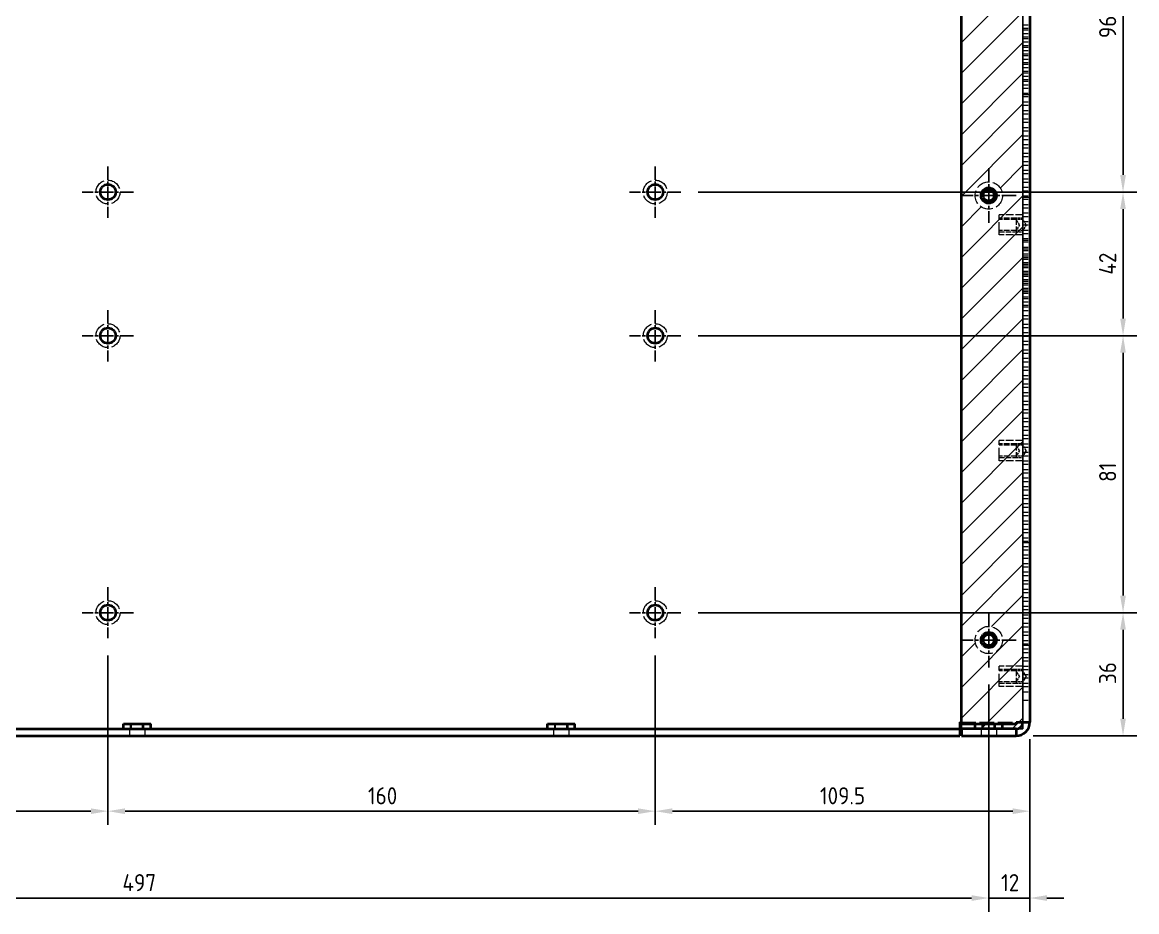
# Model space of a CAD drawing. Header units: millimetres. Extents: x 0 to 2378, y 0 to 1682.
# Drawn here: x 1128.8 to 1454.6, y 897.8 to 1157.9 of the extents above; entities that cross this region are included whole.
import ezdxf

# ---------------------------------------------------------------- set-up
doc = ezdxf.new("R2010")
doc.units = ezdxf.units.MM
doc.header["$LTSCALE"] = 2
doc.linetypes.add('CHAIN', pattern=[0.3543, 0.2362, -0.0295, 0.0591, -0.0295])
doc.linetypes.add('DASHED', pattern=[0.2067, 0.1654, -0.0413])
for name, color, linetype, lineweight in [('가려진 것(ISO)', 2, 'DASHED', 18), ('가시적인 것(ISO)', 3, 'Continuous', 40), ('가시적인 좁은 것(ISO)', 3, 'Continuous', 35), ('스케치 형상(ISO)', 3, 'Continuous', 25), ('중심 표식(ISO)', 1, 'Continuous', 25), ('치수(ISO)', 2, 'Continuous', 25), ('해치(ISO)', 7, 'Continuous', 18)]:
    doc.layers.add(name, color=color, linetype=linetype, lineweight=lineweight)
doc.styles.add('치수 텍스트_PSTEK_POSCO', font='isocp.shx')
doc.dimstyles.new('치수_PSTEK_POSCO', dxfattribs={"dimscale": 2, "dimtxt": 2.5, "dimasz": 2.5, "dimexe": 2, "dimexo": 2.5, "dimgap": 1, "dimtad": 1, "dimrnd": 1e-08, "dimdsep": 46, "dimtxsty": '치수 텍스트_PSTEK_POSCO', "dimcen": 0.09, "dimdle": 10, "dimclrd": 7, "dimclre": 7, "dimclrt": 2, "dimadec": 1, "dimazin": 2, "dimtfac": 1, "dimtmove": 0, "dimatfit": 3, "dimfxl": 0, "dimtolj": 1, "dimlwd": -1, "dimlwe": -1, "dimarcsym": 0})

# ---------------------------------------------------------------- blocks, each defined once
blk = doc.blocks.new('*D117')
at = {"layer": 'Defpoints', "color": 0}
for p in [(914.37, 969.21), (1411.37, 969.21), (1411.37, 901.76)]:
    blk.add_point(p, dxfattribs=at)
at = {"layer": '치수(ISO)', "color": 7}
for p, q in [((914.37, 964.21), (914.37, 897.76)), ((1411.37, 964.21), (1411.37, 897.76)), ((919.37, 901.76), (1406.37, 901.76))]:
    blk.add_line(p, q, dxfattribs=at)
for points in [[(919.37, 902.59), (919.37, 900.93), (914.37, 901.76)], [(1406.37, 902.59), (1406.37, 900.93), (1411.37, 901.76)]]:
    blk.add_solid(points, dxfattribs=at)
at = {"layer": '치수(ISO)', "color": 2, "insert": (1158.11, 906.26), "char_height": 5, "attachment_point": 4, "style": '치수 텍스트_PSTEK_POSCO'}
blk.add_mtext('\\A1;497', dxfattribs=at)
blk = doc.blocks.new('*D118')
at = {"layer": 'Defpoints', "color": 0}
for p in [(1411.37, 969.21), (1423.37, 953.21), (1423.37, 901.76)]:
    blk.add_point(p, dxfattribs=at)
at = {"layer": '치수(ISO)', "color": 7}
for p, q in [((1411.37, 964.21), (1411.37, 897.76)), ((1423.37, 948.21), (1423.37, 897.76)), ((1406.37, 901.76), (1401.37, 901.76)), ((1411.37, 901.76), (1423.37, 901.76)), ((1428.37, 901.76), (1433.37, 901.76))]:
    blk.add_line(p, q, dxfattribs=at)
for points in [[(1406.37, 902.59), (1406.37, 900.93), (1411.37, 901.76)], [(1428.37, 902.59), (1428.37, 900.93), (1423.37, 901.76)]]:
    blk.add_solid(points, dxfattribs=at)
at = {"layer": '치수(ISO)', "color": 2, "insert": (1414.97, 906.26), "char_height": 5, "attachment_point": 4, "style": '치수 텍스트_PSTEK_POSCO'}
blk.add_mtext('\\A1;12', dxfattribs=at)
blk = doc.blocks.new('*D126')
at = {"layer": 'Defpoints', "color": 0}
for p in [(1321.37, 1204.21), (1321.37, 1108.21), (1450.63, 1108.21)]:
    blk.add_point(p, dxfattribs=at)
at = {"layer": '치수(ISO)', "color": 7}
for p, q in [((1326.37, 1204.21), (1454.63, 1204.21)), ((1450.63, 1199.21), (1450.63, 1113.21)), ((1326.37, 1108.21), (1454.63, 1108.21))]:
    blk.add_line(p, q, dxfattribs=at)
for points in [[(1449.79, 1199.21), (1451.46, 1199.21), (1450.63, 1204.21)], [(1449.79, 1113.21), (1451.46, 1113.21), (1450.63, 1108.21)]]:
    blk.add_solid(points, dxfattribs=at)
at = {"layer": '치수(ISO)', "color": 2, "insert": (1446.13, 1153.23), "char_height": 5, "attachment_point": 4, "rotation": 90, "style": '치수 텍스트_PSTEK_POSCO'}
blk.add_mtext('\\A1;96', dxfattribs=at)
blk = doc.blocks.new('*D127')
at = {"layer": 'Defpoints', "color": 0}
for p in [(1321.37, 1108.21), (1321.37, 1066.21), (1450.63, 1066.21)]:
    blk.add_point(p, dxfattribs=at)
at = {"layer": '치수(ISO)', "color": 7}
for p, q in [((1326.37, 1108.21), (1454.63, 1108.21)), ((1450.63, 1103.21), (1450.63, 1071.21)), ((1326.37, 1066.21), (1454.63, 1066.21))]:
    blk.add_line(p, q, dxfattribs=at)
for points in [[(1449.79, 1103.21), (1451.46, 1103.21), (1450.63, 1108.21)], [(1449.79, 1071.21), (1451.46, 1071.21), (1450.63, 1066.21)]]:
    blk.add_solid(points, dxfattribs=at)
at = {"layer": '치수(ISO)', "color": 2, "insert": (1446.13, 1084.06), "char_height": 5, "attachment_point": 4, "rotation": 90, "style": '치수 텍스트_PSTEK_POSCO'}
blk.add_mtext('\\A1;42', dxfattribs=at)
blk = doc.blocks.new('*D128')
at = {"layer": 'Defpoints', "color": 0}
for p in [(1321.37, 1066.21), (1321.37, 985.21), (1450.63, 985.21)]:
    blk.add_point(p, dxfattribs=at)
at = {"layer": '치수(ISO)', "color": 7}
for p, q in [((1326.37, 1066.21), (1454.63, 1066.21)), ((1450.63, 1061.21), (1450.63, 990.21)), ((1326.37, 985.21), (1454.63, 985.21))]:
    blk.add_line(p, q, dxfattribs=at)
for points in [[(1449.79, 1061.21), (1451.46, 1061.21), (1450.63, 1066.21)], [(1449.79, 990.21), (1451.46, 990.21), (1450.63, 985.21)]]:
    blk.add_solid(points, dxfattribs=at)
at = {"layer": '치수(ISO)', "color": 2, "insert": (1446.13, 1023.46), "char_height": 5, "attachment_point": 4, "rotation": 90, "style": '치수 텍스트_PSTEK_POSCO'}
blk.add_mtext('\\A1;81', dxfattribs=at)
blk = doc.blocks.new('*D129')
at = {"layer": 'Defpoints', "color": 0}
for p in [(1321.37, 985.21), (1419.37, 949.21), (1450.63, 949.21)]:
    blk.add_point(p, dxfattribs=at)
at = {"layer": '치수(ISO)', "color": 7}
for p, q in [((1326.37, 985.21), (1454.63, 985.21)), ((1450.63, 980.21), (1450.63, 954.21)), ((1424.37, 949.21), (1454.63, 949.21))]:
    blk.add_line(p, q, dxfattribs=at)
for points in [[(1449.79, 980.21), (1451.46, 980.21), (1450.63, 985.21)], [(1449.79, 954.21), (1451.46, 954.21), (1450.63, 949.21)]]:
    blk.add_solid(points, dxfattribs=at)
at = {"layer": '치수(ISO)', "color": 2, "insert": (1446.13, 964.34), "char_height": 5, "attachment_point": 4, "rotation": 90, "style": '치수 텍스트_PSTEK_POSCO'}
blk.add_mtext('\\A1;36', dxfattribs=at)
blk = doc.blocks.new('*D131')
at = {"layer": 'Defpoints', "color": 0}
for p in [(993.87, 977.71), (1153.87, 977.71), (1153.87, 927.16)]:
    blk.add_point(p, dxfattribs=at)
at = {"layer": '치수(ISO)', "color": 7}
for p, q in [((993.87, 972.71), (993.87, 923.16)), ((1153.87, 972.71), (1153.87, 923.16)), ((998.87, 927.16), (1148.87, 927.16))]:
    blk.add_line(p, q, dxfattribs=at)
for points in [[(998.87, 927.99), (998.87, 926.32), (993.87, 927.16)], [(1148.87, 927.99), (1148.87, 926.32), (1153.87, 927.16)]]:
    blk.add_solid(points, dxfattribs=at)
at = {"layer": '치수(ISO)', "color": 2, "insert": (1069.87, 931.66), "char_height": 5, "attachment_point": 4, "style": '치수 텍스트_PSTEK_POSCO'}
blk.add_mtext('\\A1;160', dxfattribs=at)
blk = doc.blocks.new('*D132')
at = {"layer": 'Defpoints', "color": 0}
for p in [(1153.87, 977.71), (1313.87, 977.71), (1313.87, 927.16)]:
    blk.add_point(p, dxfattribs=at)
at = {"layer": '치수(ISO)', "color": 7}
for p, q in [((1153.87, 972.71), (1153.87, 923.16)), ((1313.87, 972.71), (1313.87, 923.16)), ((1158.87, 927.16), (1308.87, 927.16))]:
    blk.add_line(p, q, dxfattribs=at)
for points in [[(1158.87, 927.99), (1158.87, 926.32), (1153.87, 927.16)], [(1308.87, 927.99), (1308.87, 926.32), (1313.87, 927.16)]]:
    blk.add_solid(points, dxfattribs=at)
at = {"layer": '치수(ISO)', "color": 2, "insert": (1229.87, 931.66), "char_height": 5, "attachment_point": 4, "style": '치수 텍스트_PSTEK_POSCO'}
blk.add_mtext('\\A1;160', dxfattribs=at)
blk = doc.blocks.new('*D133')
at = {"layer": 'Defpoints', "color": 0}
for p in [(1313.87, 977.71), (1423.37, 953.21), (1423.37, 927.16)]:
    blk.add_point(p, dxfattribs=at)
at = {"layer": '치수(ISO)', "color": 7}
for p, q in [((1313.87, 972.71), (1313.87, 923.16)), ((1423.37, 948.21), (1423.37, 923.16)), ((1318.87, 927.16), (1418.37, 927.16))]:
    blk.add_line(p, q, dxfattribs=at)
for points in [[(1318.87, 927.99), (1318.87, 926.32), (1313.87, 927.16)], [(1418.37, 927.99), (1418.37, 926.32), (1423.37, 927.16)]]:
    blk.add_solid(points, dxfattribs=at)
at = {"layer": '치수(ISO)', "color": 2, "insert": (1362.01, 931.66), "char_height": 5, "attachment_point": 4, "style": '치수 텍스트_PSTEK_POSCO'}
blk.add_mtext('\\A1;109.5', dxfattribs=at)

msp = doc.modelspace()

# ---------------------------------------------------------------- hatches: boundary and pattern name
at = {"layer": '해치(ISO)'}
h = msp.add_hatch(dxfattribs=at)
h.set_pattern_fill('ANSI31', color=1, scale=50.8, style=0)
h.set_pattern_definition([(45, (0, 0), (-4.490128, 4.490128), [])])
edge = h.paths.add_edge_path(flags=0)
edge.add_arc((1411.371, 977.209), 4, 0, 360)
edge = h.paths.add_edge_path(flags=0)
edge.add_arc((1411.371, 1107.209), 4, 0, 360)
edge = h.paths.add_edge_path(flags=0)
edge.add_arc((1411.371, 1367.209), 4, 0, 360)
h.paths.add_polyline_path([(1421.371, 1393.209), (1421.371, 951.209), (1403.371, 951.209), (1403.371, 1393.209)])

# ---------------------------------------------------------------- linework, layer by layer
at = {"layer": '가려진 것(ISO)', "ltscale": 13.080328}
msp.add_line((1421.371, 953.209), (1421.371, 1391.209), dxfattribs=at)
at = {"layer": '가려진 것(ISO)', "ltscale": 1.904597}
for p, q in [((1421.371, 1157.109), (1423.371, 1157.109)), ((1421.371, 1156.109), (1423.371, 1156.109)), ((1421.371, 1155.609), (1423.371, 1155.609)), ((1421.371, 1154.609), (1423.371, 1154.609)), ((1421.371, 1153.609), (1423.371, 1153.609)), ((1421.371, 1153.109), (1423.371, 1153.109)), ((1421.371, 1152.109), (1423.371, 1152.109)), ((1421.371, 1151.109), (1423.371, 1151.109)), ((1421.371, 1150.609), (1423.371, 1150.609)), ((1421.371, 1149.609), (1423.371, 1149.609)), ((1421.371, 1148.609), (1423.371, 1148.609)), ((1421.371, 1148.109), (1423.371, 1148.109)), ((1421.371, 1147.109), (1423.371, 1147.109)), ((1421.371, 1146.109), (1423.371, 1146.109)), ((1421.371, 1145.609), (1423.371, 1145.609)), ((1421.371, 1144.609), (1423.371, 1144.609)), ((1421.371, 1143.609), (1423.371, 1143.609)), ((1421.371, 1143.109), (1423.371, 1143.109)), ((1421.371, 1142.109), (1423.371, 1142.109)), ((1421.371, 1141.109), (1423.371, 1141.109)), ((1421.371, 1140.609), (1423.371, 1140.609)), ((1421.371, 1139.609), (1423.371, 1139.609)), ((1421.371, 1138.609), (1423.371, 1138.609)), ((1421.371, 1137.109), (1423.371, 1137.109)), ((1423.371, 1136.609), (1421.371, 1136.609)), ((1421.371, 1136.109), (1423.371, 1136.109)), ((1421.371, 1134.609), (1423.371, 1134.609)), ((1421.371, 1133.609), (1423.371, 1133.609)), ((1421.371, 1132.109), (1423.371, 1132.109)), ((1421.371, 1131.109), (1423.371, 1131.109)), ((1421.371, 1129.609), (1423.371, 1129.609)), ((1421.371, 1128.609), (1423.371, 1128.609)), ((1421.371, 1127.109), (1423.371, 1127.109)), ((1421.371, 1126.109), (1423.371, 1126.109)), ((1421.371, 1124.609), (1423.371, 1124.609)), ((1421.371, 1123.609), (1423.371, 1123.609)), ((1421.371, 1122.109), (1423.371, 1122.109)), ((1421.371, 1121.109), (1423.371, 1121.109)), ((1421.371, 1119.609), (1423.371, 1119.609)), ((1421.371, 1118.609), (1423.371, 1118.609)), ((1421.371, 1117.109), (1423.371, 1117.109)), ((1421.371, 1116.109), (1423.371, 1116.109)), ((1421.371, 1114.609), (1423.371, 1114.609)), ((1421.371, 1113.609), (1423.371, 1113.609)), ((1421.371, 1112.109), (1423.371, 1112.109)), ((1421.371, 1111.109), (1423.371, 1111.109)), ((1421.371, 1109.609), (1423.371, 1109.609)), ((1421.371, 1108.609), (1423.371, 1108.609)), ((1421.371, 1107.109), (1423.371, 1107.109)), ((1423.371, 1106.609), (1421.371, 1106.609)), ((1421.371, 1106.109), (1423.371, 1106.109)), ((1421.371, 1104.609), (1423.371, 1104.609)), ((1421.371, 1103.609), (1423.371, 1103.609)), ((1421.371, 1102.109), (1423.371, 1102.109)), ((1421.371, 1100.609), (1419.371, 1100.609)), ((1421.371, 1100.23), (1419.371, 1100.23)), ((1421.371, 1101.109), (1423.371, 1101.109)), ((1421.371, 1099.609), (1423.371, 1099.609)), ((1421.371, 1098.609), (1423.371, 1098.609)), ((1421.371, 1096.988), (1419.371, 1096.988)), ((1419.371, 1096.609), (1421.371, 1096.609)), ((1421.371, 1097.109), (1423.371, 1097.109)), ((1421.371, 1096.109), (1423.371, 1096.109)), ((1421.371, 1094.609), (1423.371, 1094.609)), ((1421.371, 1094.109), (1423.371, 1094.109)), ((1421.371, 1093.609), (1423.371, 1093.609)), ((1421.371, 1092.109), (1423.371, 1092.109)), ((1421.371, 1091.609), (1423.371, 1091.609)), ((1421.371, 1091.109), (1423.371, 1091.109)), ((1421.371, 1090.109), (1423.371, 1090.109)), ((1421.371, 1089.609), (1423.371, 1089.609)), ((1421.371, 1089.109), (1423.371, 1089.109)), ((1421.371, 1088.609), (1423.371, 1088.609)), ((1421.371, 1087.609), (1423.371, 1087.609)), ((1421.371, 1087.109), (1423.371, 1087.109)), ((1421.371, 1086.609), (1423.371, 1086.609)), ((1421.371, 1086.109), (1423.371, 1086.109)), ((1421.371, 1085.109), (1423.371, 1085.109)), ((1421.371, 1084.609), (1423.371, 1084.609)), ((1421.371, 1084.109), (1423.371, 1084.109)), ((1421.371, 1083.609), (1423.371, 1083.609)), ((1421.371, 1082.609), (1423.371, 1082.609)), ((1421.371, 1082.109), (1423.371, 1082.109)), ((1421.371, 1081.609), (1423.371, 1081.609)), ((1421.371, 1081.109), (1423.371, 1081.109)), ((1421.371, 1080.109), (1423.371, 1080.109)), ((1421.371, 1079.609), (1423.371, 1079.609)), ((1421.371, 1079.109), (1423.371, 1079.109)), ((1421.371, 1078.609), (1423.371, 1078.609)), ((1421.371, 1077.609), (1423.371, 1077.609)), ((1421.371, 1077.109), (1423.371, 1077.109)), ((1421.371, 1076.109), (1423.371, 1076.109)), ((1421.371, 1075.109), (1423.371, 1075.109)), ((1421.371, 1074.609), (1423.371, 1074.609)), ((1421.371, 1073.609), (1423.371, 1073.609)), ((1421.371, 1072.109), (1423.371, 1072.109)), ((1421.371, 1071.109), (1423.371, 1071.109)), ((1421.371, 1069.609), (1423.371, 1069.609)), ((1421.371, 1068.609), (1423.371, 1068.609)), ((1421.371, 1067.109), (1423.371, 1067.109)), ((1421.371, 1066.109), (1423.371, 1066.109)), ((1421.371, 1064.609), (1423.371, 1064.609)), ((1421.371, 1063.609), (1423.371, 1063.609)), ((1421.371, 1062.109), (1423.371, 1062.109)), ((1421.371, 1061.109), (1423.371, 1061.109)), ((1421.371, 1059.609), (1423.371, 1059.609)), ((1421.371, 1058.609), (1423.371, 1058.609)), ((1421.371, 1057.109), (1423.371, 1057.109)), ((1421.371, 1056.109), (1423.371, 1056.109)), ((1421.371, 1054.609), (1423.371, 1054.609)), ((1421.371, 1053.609), (1423.371, 1053.609)), ((1421.371, 1052.109), (1423.371, 1052.109)), ((1421.371, 1051.109), (1423.371, 1051.109)), ((1421.371, 1049.609), (1423.371, 1049.609)), ((1421.371, 1048.609), (1423.371, 1048.609)), ((1421.371, 1047.109), (1423.371, 1047.109)), ((1421.371, 1046.109), (1423.371, 1046.109)), ((1421.371, 1044.609), (1423.371, 1044.609)), ((1421.371, 1043.609), (1423.371, 1043.609)), ((1421.371, 1042.109), (1423.371, 1042.109)), ((1421.371, 1041.109), (1423.371, 1041.109)), ((1421.371, 1039.609), (1423.371, 1039.609)), ((1421.371, 1038.609), (1423.371, 1038.609)), ((1421.371, 1037.109), (1423.371, 1037.109)), ((1421.371, 1036.109), (1423.371, 1036.109)), ((1421.371, 1034.609), (1419.371, 1034.609)), ((1421.371, 1034.23), (1419.371, 1034.23)), ((1421.371, 1034.609), (1423.371, 1034.609)), ((1421.371, 1033.609), (1423.371, 1033.609)), ((1421.371, 1030.988), (1419.371, 1030.988)), ((1419.371, 1030.609), (1421.371, 1030.609)), ((1421.371, 1032.109), (1423.371, 1032.109)), ((1421.371, 1031.109), (1423.371, 1031.109)), ((1421.371, 1029.609), (1423.371, 1029.609)), ((1421.371, 1028.609), (1423.371, 1028.609)), ((1421.371, 1027.109), (1423.371, 1027.109)), ((1421.371, 1026.109), (1423.371, 1026.109)), ((1421.371, 1024.609), (1423.371, 1024.609)), ((1421.371, 1023.609), (1423.371, 1023.609)), ((1421.371, 1022.109), (1423.371, 1022.109)), ((1421.371, 1021.109), (1423.371, 1021.109)), ((1421.371, 1019.609), (1423.371, 1019.609)), ((1421.371, 1018.609), (1423.371, 1018.609)), ((1421.371, 1017.109), (1423.371, 1017.109)), ((1421.371, 1016.109), (1423.371, 1016.109)), ((1421.371, 1014.609), (1423.371, 1014.609)), ((1421.371, 1013.609), (1423.371, 1013.609)), ((1421.371, 1012.109), (1423.371, 1012.109)), ((1421.371, 1011.109), (1423.371, 1011.109)), ((1421.371, 1009.609), (1423.371, 1009.609)), ((1421.371, 1008.609), (1423.371, 1008.609)), ((1421.371, 1007.109), (1423.371, 1007.109)), ((1421.371, 1006.109), (1423.371, 1006.109)), ((1423.371, 1005.609), (1421.371, 1005.609)), ((1421.371, 1004.609), (1423.371, 1004.609)), ((1421.371, 1003.609), (1423.371, 1003.609)), ((1421.371, 1002.109), (1423.371, 1002.109)), ((1421.371, 1001.109), (1423.371, 1001.109)), ((1421.371, 999.609), (1423.371, 999.609)), ((1421.371, 998.609), (1423.371, 998.609)), ((1421.371, 997.109), (1423.371, 997.109)), ((1421.371, 996.109), (1423.371, 996.109)), ((1421.371, 994.609), (1423.371, 994.609)), ((1421.371, 993.609), (1423.371, 993.609)), ((1421.371, 992.109), (1423.371, 992.109)), ((1421.371, 991.109), (1423.371, 991.109)), ((1421.371, 989.609), (1423.371, 989.609)), ((1421.371, 988.609), (1423.371, 988.609)), ((1421.371, 987.109), (1423.371, 987.109)), ((1421.371, 986.109), (1423.371, 986.109)), ((1421.371, 984.609), (1423.371, 984.609)), ((1421.371, 983.609), (1423.371, 983.609)), ((1421.371, 982.109), (1423.371, 982.109)), ((1421.371, 981.109), (1423.371, 981.109)), ((1421.371, 979.609), (1423.371, 979.609)), ((1421.371, 978.609), (1423.371, 978.609)), ((1421.371, 977.109), (1423.371, 977.109)), ((1421.371, 976.109), (1423.371, 976.109)), ((1423.371, 975.609), (1421.371, 975.609)), ((1421.371, 974.609), (1423.371, 974.609)), ((1421.371, 973.609), (1423.371, 973.609)), ((1421.371, 972.109), (1423.371, 972.109)), ((1421.371, 971.109), (1423.371, 971.109)), ((1421.371, 968.609), (1419.371, 968.609)), ((1421.371, 968.23), (1419.371, 968.23)), ((1421.371, 969.609), (1423.371, 969.609)), ((1421.371, 968.609), (1423.371, 968.609)), ((1421.371, 964.988), (1419.371, 964.988)), ((1419.371, 964.609), (1421.371, 964.609)), ((1421.371, 967.109), (1423.371, 967.109)), ((1421.371, 966.109), (1423.371, 966.109)), ((1421.371, 964.609), (1423.371, 964.609)), ((1421.371, 963.609), (1423.371, 963.609)), ((1421.371, 962.109), (1423.371, 962.109)), ((1421.371, 959.609), (1423.371, 959.609)), ((1160.121, 951.209), (1160.121, 949.209)), ((1164.621, 951.209), (1164.621, 949.209)), ((1284.121, 951.209), (1284.121, 949.209)), ((1288.621, 951.209), (1288.621, 949.209)), ((1409.121, 951.209), (1409.121, 949.209)), ((1413.621, 951.209), (1413.621, 949.209))]:
    msp.add_line(p, q, dxfattribs=at)
at = {"layer": '가려진 것(ISO)', "ltscale": 11.209118}
for p, q in [((1414.371, 1095.659), (1414.371, 1101.559)), ((1414.371, 1029.659), (1414.371, 1035.559)), ((1414.371, 963.659), (1414.371, 969.559))]:
    msp.add_line(p, q, dxfattribs=at)
at = {"layer": '가려진 것(ISO)', "ltscale": 6.666338}
for p, q in [((1421.371, 1101.559), (1414.371, 1101.559)), ((1421.371, 1095.659), (1414.371, 1095.659)), ((1421.371, 1035.559), (1414.371, 1035.559)), ((1421.371, 1029.659), (1414.371, 1029.659)), ((1421.371, 969.559), (1414.371, 969.559)), ((1421.371, 963.659), (1414.371, 963.659))]:
    msp.add_line(p, q, dxfattribs=at)
at = {"layer": '가려진 것(ISO)', "ltscale": 4.761642}
for p, q in [((1419.371, 1100.609), (1414.371, 1100.609)), ((1419.371, 1100.23), (1414.371, 1100.23)), ((1419.371, 1096.988), (1414.371, 1096.988)), ((1414.371, 1096.609), (1419.371, 1096.609)), ((1419.371, 1034.609), (1414.371, 1034.609)), ((1419.371, 1034.23), (1414.371, 1034.23)), ((1419.371, 1030.988), (1414.371, 1030.988)), ((1414.371, 1030.609), (1419.371, 1030.609)), ((1419.371, 968.609), (1414.371, 968.609)), ((1419.371, 968.23), (1414.371, 968.23)), ((1419.371, 964.988), (1414.371, 964.988)), ((1414.371, 964.609), (1419.371, 964.609))]:
    msp.add_line(p, q, dxfattribs=at)
at = {"layer": '가려진 것(ISO)', "ltscale": 5.983681}
for p, q in [((1419.371, 1100.609), (1419.371, 1096.609)), ((1419.371, 1034.609), (1419.371, 1030.609)), ((1419.371, 968.609), (1419.371, 964.609))]:
    msp.add_line(p, q, dxfattribs=at)
at = {"layer": '가려진 것(ISO)', "ltscale": 1.800898}
for p, q in [((1420.345, 1098.609), (1419.371, 1100.23)), ((1420.345, 1098.609), (1419.371, 1096.988)), ((1422.345, 1098.609), (1421.371, 1100.23)), ((1422.345, 1098.609), (1421.371, 1096.988)), ((1420.345, 1032.609), (1419.371, 1034.23)), ((1422.345, 1032.609), (1421.371, 1034.23)), ((1420.345, 1032.609), (1419.371, 1030.988)), ((1422.345, 1032.609), (1421.371, 1030.988)), ((1420.345, 966.609), (1419.371, 968.23)), ((1422.345, 966.609), (1421.371, 968.23)), ((1420.345, 966.609), (1419.371, 964.988)), ((1422.345, 966.609), (1421.371, 964.988))]:
    msp.add_line(p, q, dxfattribs=at)
at = {"layer": '가려진 것(ISO)', "ltscale": 1.428422}
for p, q in [((1160.371, 952.709), (1160.371, 951.209)), ((1160.75, 951.209), (1160.75, 952.709)), ((1163.992, 951.209), (1163.992, 952.709)), ((1164.371, 951.209), (1164.371, 952.709)), ((1284.371, 952.709), (1284.371, 951.209)), ((1284.75, 951.209), (1284.75, 952.709)), ((1287.992, 951.209), (1287.992, 952.709)), ((1288.371, 951.209), (1288.371, 952.709)), ((1409.371, 952.709), (1409.371, 951.209)), ((1409.75, 951.209), (1409.75, 952.709)), ((1412.992, 951.209), (1412.992, 952.709)), ((1413.371, 951.209), (1413.371, 952.709))]:
    msp.add_line(p, q, dxfattribs=at)
at = {"layer": '가려진 것(ISO)', "ltscale": 12.901145}
msp.add_line((1403.371, 953.209), (1419.371, 953.209), dxfattribs=at)
at = {"layer": '가려진 것(ISO)', "ltscale": 15.198803}
msp.add_line((1407.371, 952.709), (1415.371, 952.709), dxfattribs=at)
at = {"layer": '가려진 것(ISO)', "ltscale": 0.081599}
for p, q in [((1407.371, 952.624), (1407.371, 952.709)), ((1415.371, 952.624), (1415.371, 952.709))]:
    msp.add_line(p, q, dxfattribs=at)
at = {"layer": '가려진 것(ISO)', "ltscale": 13.298953}
for centre in [(1153.871, 1108.209), (1313.871, 1108.209), (1153.871, 1066.209), (1313.871, 1066.209), (1153.871, 985.209), (1313.871, 985.209)]:
    msp.add_circle(centre, 3.5, dxfattribs=at)
at = {"layer": '가려진 것(ISO)', "ltscale": 12.159042}
for centre in [(1411.371, 1107.209), (1411.371, 977.209)]:
    msp.add_circle(centre, 4, dxfattribs=at)
at = {"layer": '가시적인 것(ISO)'}
for p, q in [((1403.371, 952.624), (1403.371, 1391.795)), ((1423.371, 1391.209), (1423.371, 953.209)), ((1158.371, 952.709), (1166.371, 952.709)), ((1158.371, 951.209), (1158.371, 952.709)), ((1166.371, 951.209), (1166.371, 952.709)), ((1282.371, 952.709), (1290.371, 952.709)), ((1282.371, 951.209), (1282.371, 952.709)), ((1290.371, 951.209), (1290.371, 952.709)), ((1402.871, 953.209), (1402.871, 951.209)), ((1402.871, 953.209), (1403.371, 953.209)), ((1419.371, 952.624), (1403.371, 952.624)), ((1407.371, 951.209), (1407.371, 952.624)), ((1415.371, 951.209), (1415.371, 952.624)), ((1419.371, 953.209), (1423.371, 953.209)), ((1419.371, 953.209), (1419.371, 952.624)), ((922.371, 951.209), (1402.871, 951.209)), ((922.371, 949.209), (1402.871, 949.209)), ((1402.871, 951.209), (1402.871, 949.209)), ((1419.371, 951.209), (1403.371, 951.209)), ((1403.371, 951.209), (1403.371, 949.209)), ((1403.371, 949.209), (1419.371, 949.209)), ((1419.371, 951.209), (1419.371, 949.209))]:
    msp.add_line(p, q, dxfattribs=at)
for centre, radius in [((1153.871, 1108.209), 2.25), ((1313.871, 1108.209), 2.25), ((1411.371, 1107.209), 2.25), ((1411.371, 1107.209), 1.621), ((1153.871, 1066.209), 2.25), ((1313.871, 1066.209), 2.25), ((1153.871, 985.209), 2.25), ((1313.871, 985.209), 2.25), ((1411.371, 977.209), 2.25), ((1411.371, 977.209), 1.621)]:
    msp.add_circle(centre, radius, dxfattribs=at)
for radius in [4, 2]:
    msp.add_arc((1419.371, 953.209), radius, 270, 0, dxfattribs=at)
at = {"layer": '가시적인 좁은 것(ISO)'}
for centre in [(1411.371, 1107.209), (1411.371, 977.209)]:
    msp.add_arc(centre, 2, 280, 190, dxfattribs=at)
at = {"layer": '스케치 형상(ISO)'}
for p, q in [((1403.371, 951.209), (1403.371, 1393.209)), ((1421.371, 1393.209), (1421.371, 951.209)), ((1421.371, 951.209), (1403.371, 951.209))]:
    msp.add_line(p, q, dxfattribs=at)
at = {"layer": '중심 표식(ISO)', "linetype": 'CHAIN', "ltscale": 8.333956}
for p, q in [((1153.871, 1115.709), (1153.871, 1100.709)), ((1313.871, 1115.709), (1313.871, 1100.709)), ((1161.371, 1108.209), (1146.371, 1108.209)), ((1321.371, 1108.209), (1306.371, 1108.209)), ((1153.871, 1073.709), (1153.871, 1058.709)), ((1313.871, 1073.709), (1313.871, 1058.709)), ((1161.371, 1066.209), (1146.371, 1066.209)), ((1321.371, 1066.209), (1306.371, 1066.209)), ((1153.871, 992.709), (1153.871, 977.709)), ((1313.871, 992.709), (1313.871, 977.709)), ((1161.371, 985.209), (1146.371, 985.209)), ((1321.371, 985.209), (1306.371, 985.209))]:
    msp.add_line(p, q, dxfattribs=at)
at = {"layer": '중심 표식(ISO)', "linetype": 'CHAIN', "ltscale": 8.88956}
for p, q in [((1411.371, 1115.209), (1411.371, 1099.209)), ((1419.371, 1107.209), (1403.371, 1107.209)), ((1411.371, 985.209), (1411.371, 969.209)), ((1419.371, 977.209), (1403.371, 977.209))]:
    msp.add_line(p, q, dxfattribs=at)

# ---------------------------------------------------------------- dimensions: what is measured, and where the dimension line sits
at = {"layer": '치수(ISO)', "color": 7}
for base, p1, p2, angle, override, picture, middle in [((1450.627, 1108.209), (1321.371, 1204.209), (1321.371, 1108.209), 90, {"dimdec": 2, "dimtp": 0, "dimtm": 0, "dimtdec": 2, "dimtofl": 0, "dimatfit": 1}, '*D126', (1450.627, 1156.209)), ((1450.627, 1066.209), (1321.371, 1108.209), (1321.371, 1066.209), 90, {"dimdec": 2, "dimtp": 0, "dimtm": 0, "dimtdec": 2, "dimtofl": 0, "dimatfit": 1}, '*D127', (1450.627, 1087.209)), ((1450.627, 985.209), (1321.371, 1066.209), (1321.371, 985.209), 90, {"dimdec": 2, "dimtp": 0, "dimtm": 0, "dimtdec": 2, "dimtofl": 0, "dimatfit": 1}, '*D128', (1450.627, 1025.709)), ((1450.627, 949.209), (1321.371, 985.209), (1419.371, 949.209), 90, {"dimdec": 2, "dimtp": 0, "dimtm": 0, "dimtdec": 2, "dimtofl": 0, "dimatfit": 1}, '*D129', (1450.627, 967.209)), ((1153.871, 927.157), (993.871, 977.709), (1153.871, 977.709), 180, {"dimdec": 2, "dimtp": 0, "dimtm": 0, "dimtdec": 2, "dimtofl": 0, "dimatfit": 1}, '*D131', (1073.871, 927.157)), ((1313.871, 927.157), (1153.871, 977.709), (1313.871, 977.709), 180, {"dimdec": 2, "dimtp": 0, "dimtm": 0, "dimtdec": 2, "dimtofl": 0, "dimatfit": 1}, '*D132', (1233.871, 927.157)), ((1423.371, 927.157), (1313.871, 977.709), (1423.371, 953.209), 180, {"dimdec": 2, "dimtp": 0, "dimtm": 0, "dimtdec": 2, "dimtofl": 0, "dimatfit": 1}, '*D133', (1368.621, 927.157)), ((1411.371, 901.759), (914.371, 969.209), (1411.371, 969.209), 180, {"dimdec": 2, "dimtp": 0, "dimtm": 0, "dimtdec": 2, "dimtofl": 0, "dimatfit": 1}, '*D117', (1162.871, 901.759)), ((1423.371, 901.759), (1411.371, 969.209), (1423.371, 953.209), 180, {"dimdec": 2, "dimtp": 0, "dimtm": 0, "dimtdec": 2, "dimtofl": 1, "dimatfit": 1}, '*D118', (1417.371, 901.759))]:
    dim = msp.add_linear_dim(base=base, p1=p1, p2=p2, angle=angle, dimstyle='치수_PSTEK_POSCO', override=override, dxfattribs=at)
    dim.commit()
    dim.dimension.update_dxf_attribs({"geometry": picture, "text_midpoint": middle, "dimtype": 160})

doc.saveas('drawing.dxf')
